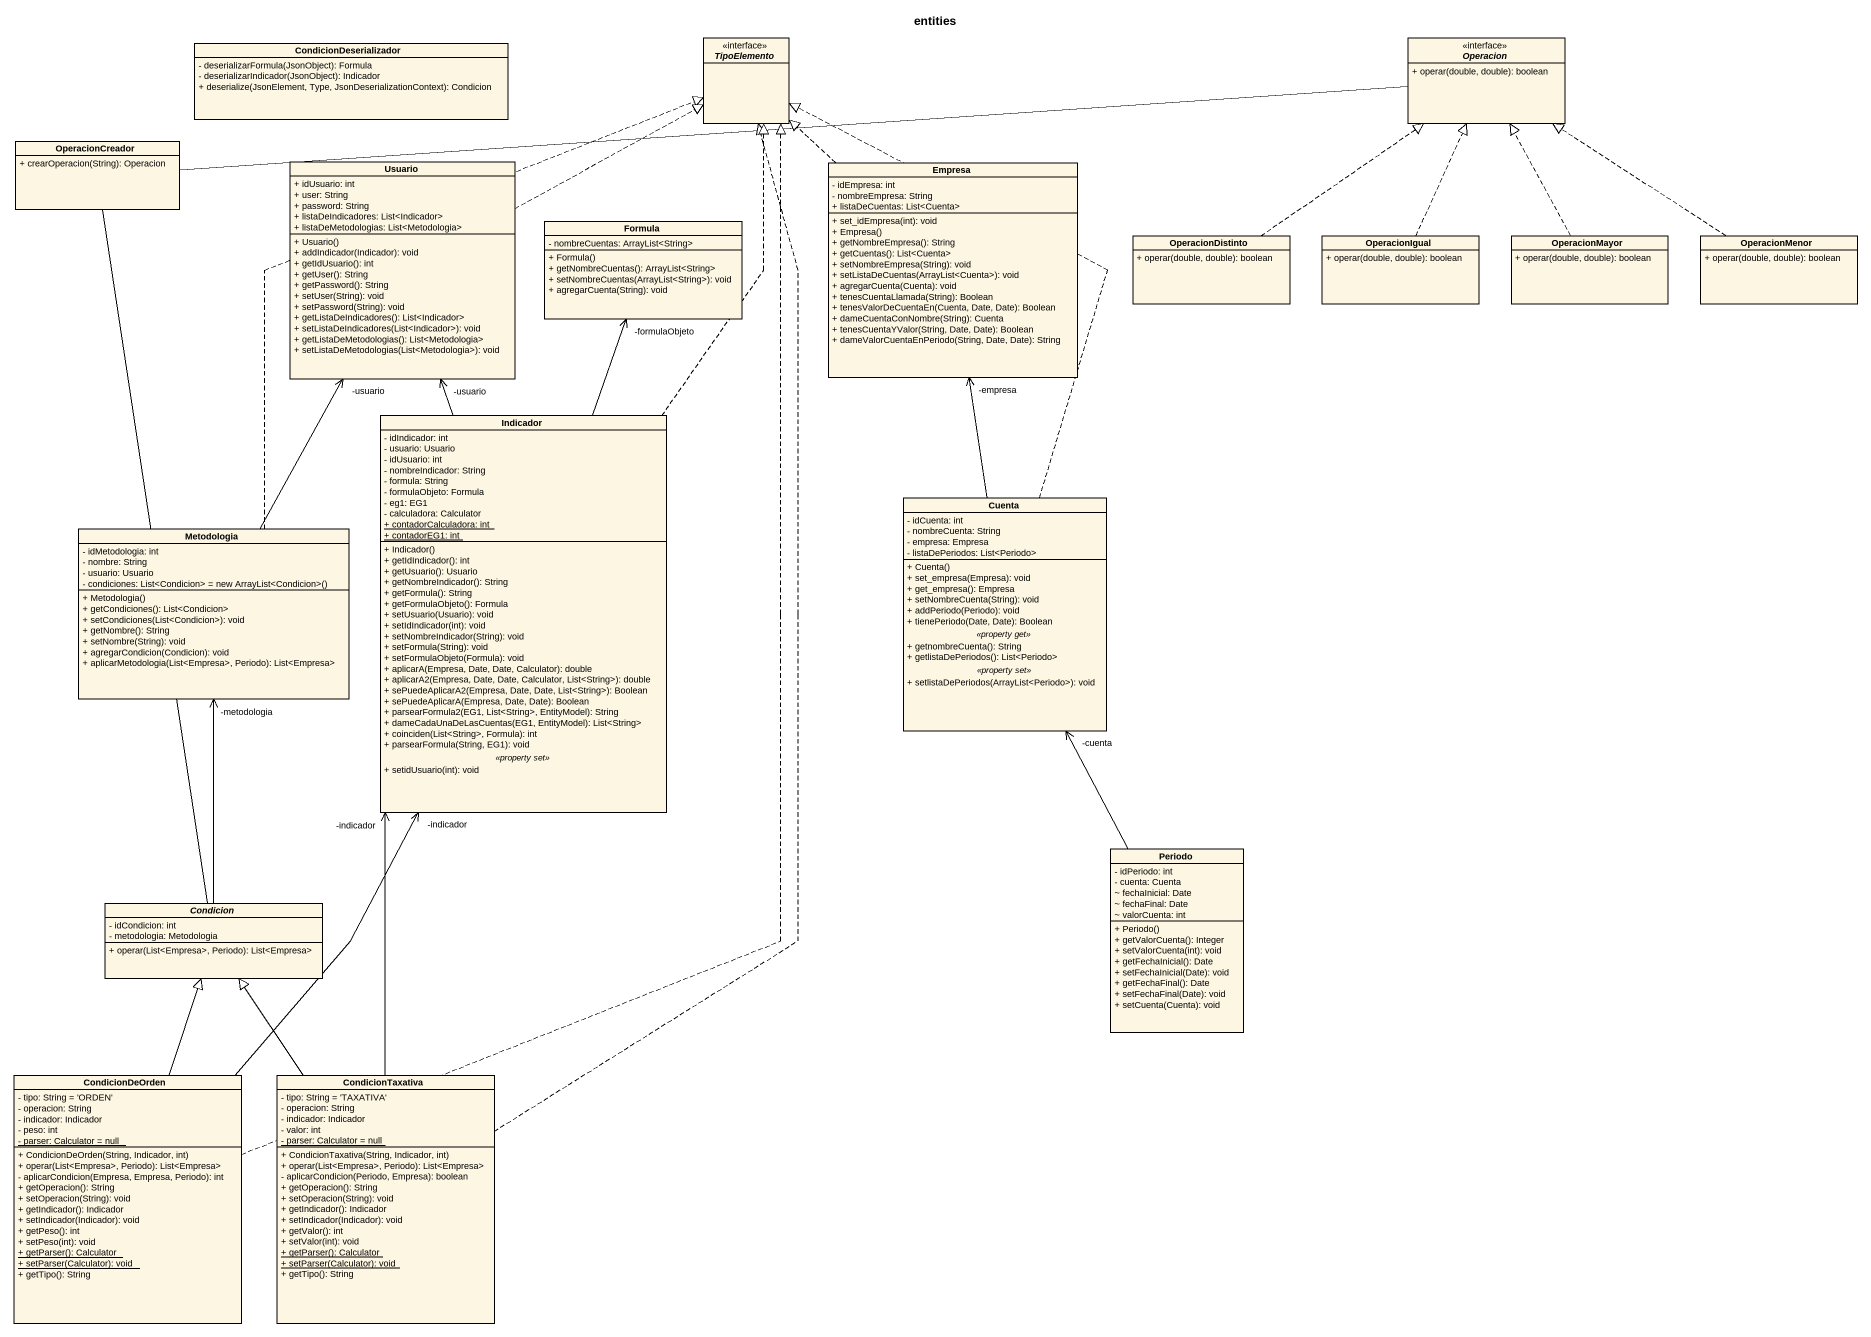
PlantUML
@startuml
title entities
hide circle
hide empty members
skinparam classAttributeIconSize 0
class CondicionDeserializador {
  - deserializarFormula(JsonObject): Formula
  - deserializarIndicador(JsonObject): Indicador
  + deserialize(JsonElement, Type, JsonDeserializationContext): Condicion
}
interface TipoElemento <<interface>>
interface Operacion <<interface>> {
  + operar(double, double): boolean
}
class OperacionCreador {
  + crearOperacion(String): Operacion
}
class Usuario {
  + idUsuario: int
  + user: String
  + password: String
  + listaDeIndicadores: List<Indicador>
  + listaDeMetodologias: List<Metodologia>
  + Usuario()
  + addIndicador(Indicador): void
  + getIdUsuario(): int
  + getUser(): String
  + getPassword(): String
  + setUser(String): void
  + setPassword(String): void
  + getListaDeIndicadores(): List<Indicador>
  + setListaDeIndicadores(List<Indicador>): void
  + getListaDeMetodologias(): List<Metodologia>
  + setListaDeMetodologias(List<Metodologia>): void
}
class Empresa {
  - idEmpresa: int
  - nombreEmpresa: String
  + listaDeCuentas: List<Cuenta>
  + set_idEmpresa(int): void
  + Empresa()
  + getNombreEmpresa(): String
  + getCuentas(): List<Cuenta>
  + setNombreEmpresa(String): void
  + setListaDeCuentas(ArrayList<Cuenta>): void
  + agregarCuenta(Cuenta): void
  + tenesCuentaLlamada(String): Boolean
  + tenesValorDeCuentaEn(Cuenta, Date, Date): Boolean
  + dameCuentaConNombre(String): Cuenta
  + tenesCuentaYValor(String, Date, Date): Boolean
  + dameValorCuentaEnPeriodo(String, Date, Date): String
}
class Formula {
  - nombreCuentas: ArrayList<String>
  + Formula()
  + getNombreCuentas(): ArrayList<String>
  + setNombreCuentas(ArrayList<String>): void
  + agregarCuenta(String): void
}
class OperacionDistinto {
  + operar(double, double): boolean
}
class OperacionIgual {
  + operar(double, double): boolean
}
class OperacionMayor {
  + operar(double, double): boolean
}
class OperacionMenor {
  + operar(double, double): boolean
}
class Indicador {
  - idIndicador: int
  - usuario: Usuario
  - idUsuario: int
  - nombreIndicador: String
  - formula: String
  - formulaObjeto: Formula
  - eg1: EG1
  - calculadora: Calculator
  {static} + contadorCalculadora: int
  {static} + contadorEG1: int
  --
  + Indicador()
  + getIdIndicador(): int
  + getUsuario(): Usuario
  + getNombreIndicador(): String
  + getFormula(): String
  + getFormulaObjeto(): Formula
  + setUsuario(Usuario): void
  + setIdIndicador(int): void
  + setNombreIndicador(String): void
  + setFormula(String): void
  + setFormulaObjeto(Formula): void
  + aplicarA(Empresa, Date, Date, Calculator): double
  + aplicarA2(Empresa, Date, Date, Calculator, List<String>): double
  + sePuedeAplicarA2(Empresa, Date, Date, List<String>): Boolean
  + sePuedeAplicarA(Empresa, Date, Date): Boolean
  + parsearFormula2(EG1, List<String>, EntityModel): String
  + dameCadaUnaDeLasCuentas(EG1, EntityModel): List<String>
  + coinciden(List<String>, Formula): int
  + parsearFormula(String, EG1): void
  .. <<property set>> ..
  + setidUsuario(int): void
}
class Metodologia {
  - idMetodologia: int
  - nombre: String
  - usuario: Usuario
  {field} - condiciones: List<Condicion> = new ArrayList<Condicion>()
  + Metodologia()
  + getCondiciones(): List<Condicion>
  + setCondiciones(List<Condicion>): void
  + getNombre(): String
  + setNombre(String): void
  + agregarCondicion(Condicion): void
  + aplicarMetodologia(List<Empresa>, Periodo): List<Empresa>
}
class Cuenta {
  - idCuenta: int
  - nombreCuenta: String
  - empresa: Empresa
  - listaDePeriodos: List<Periodo>
  --
  + Cuenta()
  + set_empresa(Empresa): void
  + get_empresa(): Empresa
  + setNombreCuenta(String): void
  + addPeriodo(Periodo): void
  + tienePeriodo(Date, Date): Boolean
  .. <<property get>> ..
  + getnombreCuenta(): String
  + getlistaDePeriodos(): List<Periodo>
  .. <<property set>> ..
  + setlistaDePeriodos(ArrayList<Periodo>): void
}
class Periodo {
  - idPeriodo: int
  - cuenta: Cuenta
  ~ fechaInicial: Date
  ~ fechaFinal: Date
  ~ valorCuenta: int
  + Periodo()
  + getValorCuenta(): Integer
  + setValorCuenta(int): void
  + getFechaInicial(): Date
  + setFechaInicial(Date): void
  + getFechaFinal(): Date
  + setFechaFinal(Date): void
  + setCuenta(Cuenta): void
}
abstract class Condicion {
  - idCondicion: int
  - metodologia: Metodologia
  + operar(List<Empresa>, Periodo): List<Empresa>
}
class CondicionDeOrden {
  - tipo: String = 'ORDEN'
  - operacion: String
  - indicador: Indicador
  - peso: int
  {static} - parser: Calculator = null
  + CondicionDeOrden(String, Indicador, int)
  + operar(List<Empresa>, Periodo): List<Empresa>
  - aplicarCondicion(Empresa, Empresa, Periodo): int
  + getOperacion(): String
  + setOperacion(String): void
  + getIndicador(): Indicador
  + setIndicador(Indicador): void
  + getPeso(): int
  + setPeso(int): void
  {static} + getParser(): Calculator
  {static} + setParser(Calculator): void
  + getTipo(): String
}
class CondicionTaxativa {
  - tipo: String = 'TAXATIVA'
  - operacion: String
  - indicador: Indicador
  - valor: int
  {static} - parser: Calculator = null
  + CondicionTaxativa(String, Indicador, int)
  + operar(List<Empresa>, Periodo): List<Empresa>
  - aplicarCondicion(Periodo, Empresa): boolean
  + getOperacion(): String
  + setOperacion(String): void
  + getIndicador(): Indicador
  + setIndicador(Indicador): void
  + getValor(): int
  + setValor(int): void
  {static} + getParser(): Calculator
  {static} + setParser(Calculator): void
  + getTipo(): String
}
OperacionCreador -right- Operacion
Usuario .right.|> TipoElemento
Empresa .up.|> TipoElemento
OperacionDistinto .up.|> Operacion
OperacionIgual .up.|> Operacion
OperacionMayor .up.|> Operacion
OperacionMenor .up.|> Operacion
Indicador .up.|> TipoElemento
Indicador -up-> "-usuario" Usuario
Indicador -up-> "-formulaObjeto" Formula
Metodologia .up.|> TipoElemento
Metodologia -up-> "-usuario" Usuario
Cuenta .up.|> TipoElemento
Cuenta -up-> "-empresa" Empresa
Periodo -up-> "-cuenta" Cuenta
Condicion -up- OperacionCreador
Condicion -up-> "-metodologia" Metodologia
CondicionDeOrden .up.|> TipoElemento
CondicionDeOrden -up-> "-indicador" Indicador
CondicionDeOrden -up-|> Condicion
CondicionTaxativa .up.|> TipoElemento
CondicionTaxativa -up-> "-indicador" Indicador
CondicionTaxativa -up-|> Condicion
@enduml
